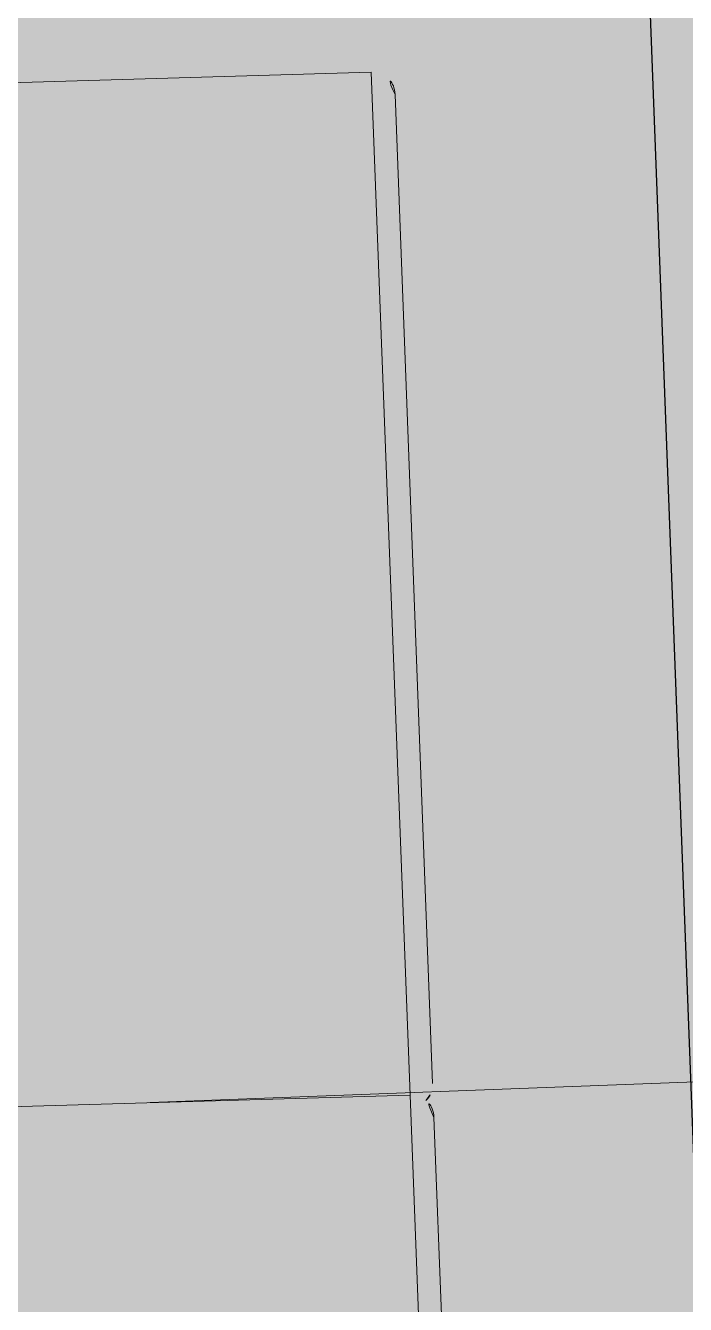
# Model space of a CAD drawing. Header units: metres. Extents: x 1956498 to 1957612, y 2277909 to 2278547.
# Drawn here: x 1956799.7402 to 1956799.7828, y 2278135.1317 to 2278135.2145 of the extents above; entities that cross this region are included whole.
import ezdxf
from ezdxf.enums import TextEntityAlignment as Align

# ---------------------------------------------------------------- set-up
doc = ezdxf.new("R2010")
doc.units = ezdxf.units.M
doc.linetypes.add('CENTERX2', pattern=[4, 2.5, -0.5, 0.5, -0.5])
for name, color, linetype in [('PVcase Transformers', 7, 'Continuous'), ('UBS-100-Postes', 8, 'Continuous'), ('UBS_400_DETAIL POSTE HTA TOOLKIT UBS', 7, 'Continuous')]:
    doc.layers.add(name, color=color, linetype=linetype)
doc.styles.get("Standard").update_dxf_attribs({"font": 'verdana.ttf'})

# ---------------------------------------------------------------- blocks, each defined once
blk = doc.blocks.new('*U2673')
at = {"layer": 'UBS-100-Postes', "true_color": 0xb0c4d8, "transparency": 33554687}
blk.add_hatch(color=9, dxfattribs=at).paths.add_polyline_path([(0, 3), (5.3, 3), (5.3, 0), (0, 0)])
at = {"color": 7, "transparency": 33554687}
blk.add_attdef('NUMEROPOSTE', text='', height=1, dxfattribs=at).set_placement((2, 1.205513), align=Align.MIDDLE_CENTER)
blk = doc.blocks.new('HSI 150 coupe')
at = {"color": 1, "linetype": 'CENTERX2', "lineweight": 0}
blk.add_line((-74.127, 0), (9.627, 0), dxfattribs=at)
blk = doc.blocks.new('HSI 150 D3.58 PROFIL')
at = {"color": 3, "linetype": 'Continuous', "lineweight": 15}
for p, q in [((78.316, 66.068), (0, 66.751)), ((78.316, -0.157), (78.316, 66.068)), ((79.803, 64.568), (79.803, 0.542)), ((78.316, -0.157), (7.157, 0.464)), ((78.316, -67.183), (78.316, -0.157)), ((79.803, -1.657), (79.803, -65.683))]:
    blk.add_line(p, q, dxfattribs=at)
for centre, start, end in [((78.303, 64.568), 0, 89.5), ((78.303, 0.542), 312.86338, 0), ((78.303, -1.657), 0, 89.5)]:
    blk.add_arc(centre, 1.5, start, end, dxfattribs=at)
blk = doc.blocks.new('UBS_PDT C1752')
blk.add_lwpolyline([(-2.570002, 1.42), (2.570002, 1.42), (2.570002, -1.42), (-2.570002, -1.42)], close=True)
for name, p, xscale, yscale, zscale, rotation in [('HSI 150 D3.58 PROFIL', (-1.672113, 1.516506), 0.001, 0.001, 0.001, 270), ('HSI 150 coupe', (-1.672113, 1.503252), 0.002, 0.002, 0.002, 90)]:
    blk.add_blockref(name, p, dxfattribs=dict(xscale=xscale, yscale=yscale, zscale=zscale, rotation=rotation))

msp = doc.modelspace()

# ---------------------------------------------------------------- block references
at = {"layer": 'PVcase Transformers', "transparency": 33554687, "rotation": 92.17295982465782}
msp.add_blockref('*U2673', (1956802.73816, 2278134.279639), dxfattribs=at)
at = {"layer": 'UBS_400_DETAIL POSTE HTA TOOLKIT UBS', "transparency": 33554687, "rotation": 92.17295973550951}
msp.add_blockref('UBS_PDT C1752', (1956801.138761, 2278136.870856), dxfattribs=at)

doc.saveas('drawing.dxf')
